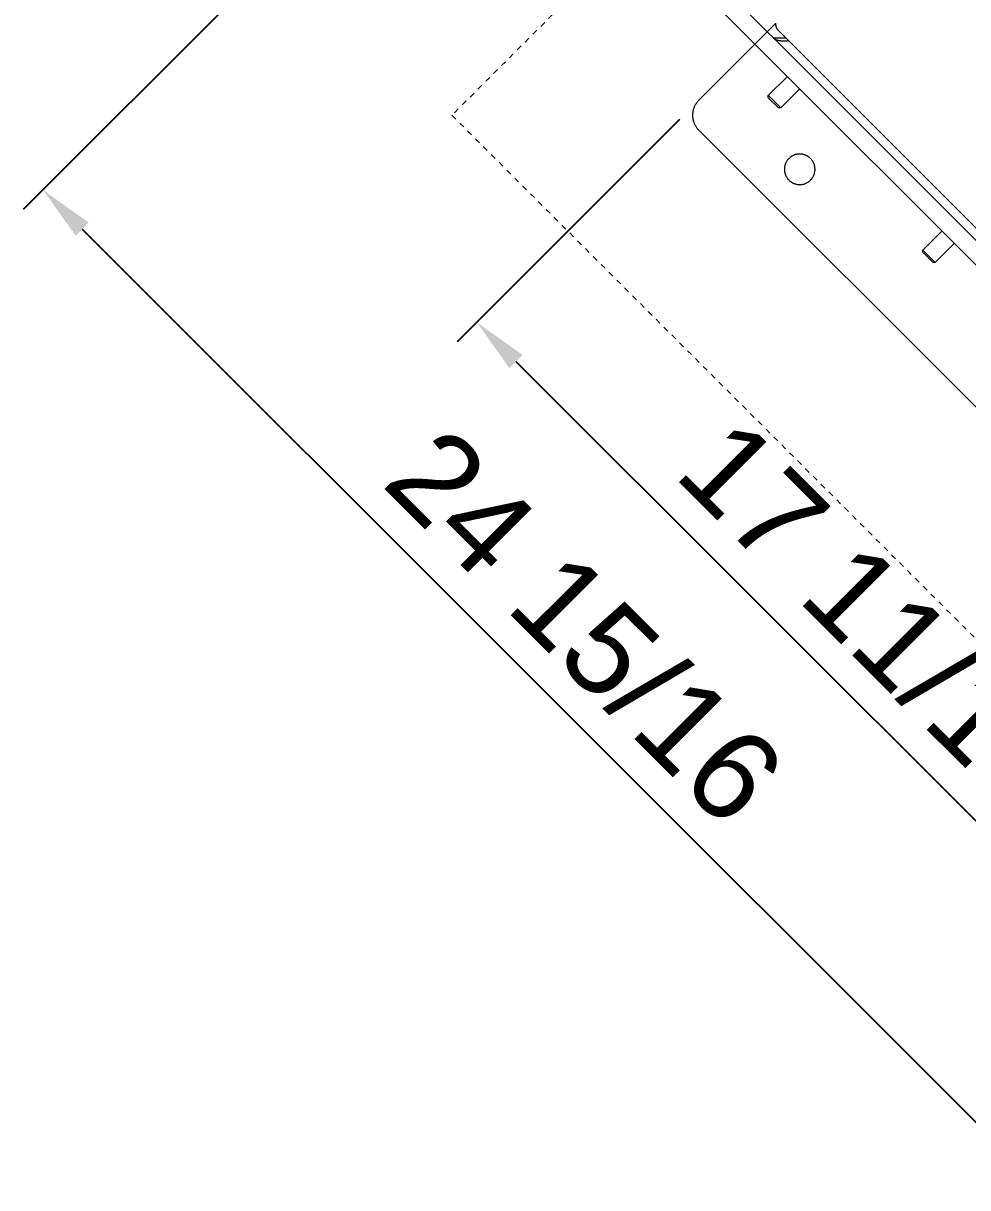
# Model space of a CAD drawing. Header units: inches. Extents: x -11 to 189, y -7 to 133.
# Drawn here: x -11.19 to 5.81, y 22.96 to 43.94 of the extents above; entities that cross this region are included whole.
import ezdxf

# ---------------------------------------------------------------- set-up
doc = ezdxf.new("R2010")
doc.units = ezdxf.units.IN
doc.linetypes.add('HIDDEN', pattern=[1.905, 1.27, -0.635])
for name, color, linetype, lineweight in [('ZANO_R', 7, 'Continuous', 0), ('ZANO_R_przerywana', 250, 'HIDDEN', 0), ('ZANO_W', 1, 'Continuous', 0)]:
    doc.layers.add(name, color=color, linetype=linetype, lineweight=lineweight)
doc.styles.get("Standard").update_dxf_attribs({"font": 'arial.ttf'})
doc.dimstyles.new('amerykanie', dxfattribs={"dimtxt": 50, "dimasz": 50, "dimexe": 0.5, "dimexo": 0.5, "dimgap": 1, "dimtad": 1, "dimdec": 0, "dimzin": 0, "dimlunit": 5, "dimtxsty": 'Standard', "dimcen": 0.09, "dimclrd": 1, "dimclre": 1, "dimclrt": 1, "dimazin": 0, "dimtfac": 1, "dimtdec": 0, "dimtmove": 0, "dimatfit": 3, "dimfxl": 1, "dimtzin": 0, "dimarcsym": 1})

# ---------------------------------------------------------------- blocks, each defined once
blk = doc.blocks.new('*D399')
at = {"layer": 'ZANO_W', "color": 1, "lineweight": -2}
for p, q in [((0.625, 42.208), (-3.384, 38.2)), ((-2.323, 37.847), (8.79, 26.733)), ((13.152, 29.681), (9.144, 25.673))]:
    blk.add_line(p, q, dxfattribs=at)
at = {"layer": 'ZANO_W', "color": 1}
for points in [[(-2.205, 37.964), (-2.441, 37.729), (-3.03, 38.554)], [(8.672, 26.615), (8.908, 26.851), (9.497, 26.026)]]:
    blk.add_solid(points, dxfattribs=at)
at = {"layer": 'ZANO_W', "color": 1, "insert": (4.181, 33.238), "char_height": 1.625, "attachment_point": 5, "rotation": 315}
blk.add_mtext('17 11/16', dxfattribs=at)
blk = doc.blocks.new('*D400')
at = {"layer": 'ZANO_W', "color": 1, "lineweight": -2}
for p, q in [((-3.471, 48.308), (-11.194, 40.585)), ((-10.134, 40.231), (6.077, 24.02)), ((14.154, 30.683), (6.431, 22.96))]:
    blk.add_line(p, q, dxfattribs=at)
at = {"layer": 'ZANO_W', "color": 1}
for points in [[(-10.016, 40.349), (-10.251, 40.113), (-10.841, 40.938)], [(5.959, 23.902), (6.195, 24.138), (6.784, 23.313)]]:
    blk.add_solid(points, dxfattribs=at)
at = {"layer": 'ZANO_W', "color": 1, "insert": (-1.081, 33.073), "char_height": 1.625, "attachment_point": 5, "rotation": 315}
blk.add_mtext('24 15/16', dxfattribs=at)

msp = doc.modelspace()

# ---------------------------------------------------------------- linework, layer by layer
at = {"layer": 'ZANO_R'}
for p, q in [((-1.78282, 47.77274), (2.20299, 43.78693)), ((-2.00553, 47.55002), (1.98028, 43.56422)), ((2.35359, 43.93753), (2.20299, 43.78693)), ((2.20299, 43.78693), (2.35353, 43.93688)), ((2.35353, 43.93688), (2.20299, 43.78693)), ((2.35322, 43.93166), (2.35308, 43.92628)), ((2.35308, 43.92628), (2.35312, 43.92091)), ((2.35312, 43.92091), (2.35334, 43.91553)), ((2.35355, 43.93703), (2.35322, 43.93166)), ((2.35334, 43.91553), (2.35375, 43.91017)), ((2.35406, 43.94238), (2.35355, 43.93703)), ((2.35375, 43.91017), (2.35434, 43.90483)), ((2.35434, 43.90483), (2.35511, 43.8995)), ((2.35511, 43.8995), (2.35607, 43.89421)), ((2.35607, 43.89421), (2.3572, 43.88896)), ((2.3572, 43.88896), (2.35851, 43.88374)), ((2.35851, 43.88374), (2.36, 43.87857)), ((2.36, 43.87857), (2.36167, 43.87346)), ((2.36167, 43.87346), (2.36351, 43.86841)), ((2.36351, 43.86841), (2.36552, 43.86342)), ((2.36552, 43.86342), (2.3677, 43.85851)), ((2.3677, 43.85851), (2.37004, 43.85367)), ((2.37004, 43.85367), (2.37255, 43.84891)), ((2.37255, 43.84891), (2.37523, 43.84424)), ((1.98028, 43.56422), (2.20299, 43.78693)), ((2.20299, 43.78693), (2.31434, 43.67557)), ((2.31434, 43.67557), (14.45208, 31.53784)), ((2.31434, 43.67557), (2.53705, 43.67557)), ((2.32215, 43.66828), (2.31817, 43.67187)), ((2.32625, 43.66483), (2.32215, 43.66828)), ((2.33046, 43.66151), (2.32625, 43.66483)), ((2.33477, 43.65834), (2.33046, 43.66151)), ((2.33919, 43.65531), (2.33477, 43.65834)), ((2.34371, 43.65242), (2.33919, 43.65531)), ((2.34832, 43.64969), (2.34371, 43.65242)), ((2.35406, 43.64659), (2.34833, 43.64972)), ((2.3599, 43.64365), (2.35406, 43.64659)), ((2.36582, 43.6409), (2.3599, 43.64365)), ((2.37183, 43.63834), (2.36582, 43.6409)), ((2.37523, 43.84424), (2.37805, 43.83967)), ((2.37805, 43.83967), (2.38104, 43.8352)), ((2.38104, 43.8352), (2.38417, 43.83083)), ((2.38417, 43.83083), (2.38745, 43.82657)), ((2.38745, 43.82657), (2.39088, 43.82242)), ((2.39088, 43.82242), (2.39444, 43.8184)), ((2.39679, 43.81589), (2.39444, 43.8184)), ((2.39919, 43.81343), (2.39679, 43.81589)), ((2.39919, 43.81343), (14.71569, 31.49694)), ((1.98028, 43.56422), (0.97808, 42.56202)), ((14.22937, 31.31513), (1.98028, 43.56422)), ((2.37792, 43.63597), (2.37183, 43.63834)), ((2.38408, 43.6338), (2.37792, 43.63597)), ((2.3903, 43.63183), (2.38408, 43.6338)), ((2.40005, 43.62909), (2.3903, 43.63183)), ((2.40988, 43.62668), (2.40005, 43.62909)), ((2.41979, 43.6246), (2.40988, 43.62668)), ((2.42976, 43.62286), (2.41979, 43.6246)), ((2.43978, 43.62145), (2.42976, 43.62286)), ((2.45379, 43.61992), (2.43978, 43.62145)), ((2.46785, 43.61881), (2.45379, 43.61992)), ((2.48193, 43.61811), (2.46785, 43.61881)), ((2.49602, 43.61784), (2.48193, 43.61811)), ((2.5167, 43.61799), (2.49602, 43.61784)), ((2.53737, 43.6187), (2.5167, 43.61799)), ((2.55801, 43.61997), (2.53737, 43.6187)), ((2.5899, 43.62273), (2.55801, 43.61997)), ((2.22221, 42.63692), (2.56489, 42.9796)), ((2.22221, 42.59847), (2.22221, 42.63683)), ((2.22225, 42.59844), (2.22221, 42.59847)), ((2.22221, 42.59847), (2.22221, 42.59847)), ((2.22221, 42.59847), (2.22221, 42.59847)), ((2.22221, 42.59847), (2.22221, 42.59847)), ((2.22221, 42.59847), (2.22222, 42.59847)), ((2.22222, 42.59847), (2.22223, 42.59845)), ((2.22223, 42.59845), (2.22244, 42.59825)), ((2.22894, 42.6302), (2.22224, 42.63689)), ((2.22244, 42.59825), (2.22348, 42.5972)), ((2.22348, 42.5972), (2.22777, 42.59291)), ((2.22777, 42.59291), (2.40644, 42.41424)), ((2.44492, 42.41421), (2.22894, 42.6302)), ((2.7876, 42.75689), (2.44492, 42.41421)), ((0.87396, 42.37685), (0.87737, 42.38985)), ((0.87737, 42.38985), (0.88121, 42.40273)), ((0.88121, 42.40273), (0.8855, 42.41547)), ((0.8855, 42.41547), (0.89022, 42.42806)), ((0.89022, 42.42806), (0.89536, 42.44048)), ((0.89536, 42.44048), (0.90093, 42.45272)), ((0.90093, 42.45272), (0.90691, 42.46476)), ((0.90691, 42.46476), (0.91329, 42.47659)), ((0.91329, 42.47659), (0.92008, 42.48819)), ((0.92008, 42.48819), (0.92726, 42.49956)), ((0.92726, 42.49956), (0.93483, 42.51067)), ((0.93483, 42.51067), (0.94277, 42.52152)), ((0.94277, 42.52152), (0.95107, 42.53209)), ((0.95107, 42.53209), (0.95973, 42.54237)), ((0.95973, 42.54237), (0.96874, 42.55235)), ((0.96874, 42.55235), (0.97808, 42.56202)), ((2.44483, 42.41421), (2.40648, 42.41421)), ((2.4449, 42.41421), (2.44488, 42.41421)), ((2.4449, 42.41424), (2.44492, 42.41421)), ((2.44492, 42.41421), (2.44492, 42.41421)), ((0.86277, 42.28363), (0.863, 42.29707)), ((0.863, 42.27019), (0.86277, 42.28363)), ((0.863, 42.29707), (0.86368, 42.3105)), ((0.86368, 42.25676), (0.863, 42.27019)), ((0.86368, 42.3105), (0.86483, 42.32389)), ((0.86483, 42.24337), (0.86368, 42.25676)), ((0.86483, 42.32389), (0.86643, 42.33724)), ((0.86643, 42.23002), (0.86483, 42.24337)), ((0.86643, 42.33724), (0.86849, 42.35052)), ((0.86849, 42.21674), (0.86643, 42.23002)), ((0.86849, 42.35052), (0.871, 42.36373)), ((0.871, 42.20353), (0.86849, 42.21674)), ((0.871, 42.36373), (0.87396, 42.37685)), ((0.87396, 42.19042), (0.871, 42.20353)), ((0.87737, 42.17741), (0.87396, 42.19042)), ((0.88121, 42.16453), (0.87737, 42.17741)), ((0.8855, 42.15179), (0.88121, 42.16453)), ((0.89022, 42.1392), (0.8855, 42.15179)), ((0.89536, 42.12678), (0.89022, 42.1392)), ((0.90093, 42.11454), (0.89536, 42.12678)), ((0.90691, 42.1025), (0.90093, 42.11454)), ((0.91329, 42.09067), (0.90691, 42.1025)), ((0.92008, 42.07907), (0.91329, 42.09067)), ((0.92726, 42.06771), (0.92008, 42.07907)), ((0.93483, 42.05659), (0.92726, 42.06771)), ((0.94277, 42.04574), (0.93483, 42.05659)), ((0.95107, 42.03517), (0.94277, 42.04574)), ((0.95973, 42.02489), (0.95107, 42.03517)), ((0.96874, 42.01491), (0.95973, 42.02489)), ((0.97808, 42.00524), (0.96874, 42.01491)), ((0.97808, 42.00524), (12.94878, 30.03454)), ((2.63925, 41.54152), (2.63128, 41.53623)), ((2.6474, 41.54653), (2.63925, 41.54152)), ((2.65572, 41.55126), (2.6474, 41.54653)), ((2.6642, 41.55569), (2.65572, 41.55126)), ((2.67282, 41.55982), (2.6642, 41.55569)), ((2.68159, 41.56365), (2.67282, 41.55982)), ((2.69048, 41.56718), (2.68159, 41.56365)), ((2.69949, 41.5704), (2.69048, 41.56718)), ((2.70861, 41.5733), (2.69949, 41.5704)), ((2.71782, 41.57588), (2.70861, 41.5733)), ((2.72711, 41.57814), (2.71782, 41.57588)), ((2.73648, 41.58008), (2.72711, 41.57814)), ((2.74591, 41.58169), (2.73648, 41.58008)), ((2.75539, 41.58297), (2.74591, 41.58169)), ((2.76491, 41.58393), (2.75539, 41.58297)), ((2.77446, 41.58455), (2.76491, 41.58393)), ((2.78402, 41.58484), (2.77446, 41.58455)), ((2.79358, 41.5848), (2.78402, 41.58484)), ((2.80314, 41.58442), (2.79358, 41.5848)), ((2.81268, 41.58372), (2.80314, 41.58442)), ((2.82219, 41.58268), (2.81268, 41.58372)), ((2.83166, 41.58132), (2.82219, 41.58268)), ((2.84108, 41.57962), (2.83166, 41.58132)), ((2.85043, 41.57761), (2.84108, 41.57962)), ((2.8597, 41.57526), (2.85043, 41.57761)), ((2.86889, 41.5726), (2.8597, 41.57526)), ((2.87798, 41.56962), (2.86889, 41.5726)), ((2.88696, 41.56633), (2.87798, 41.56962)), ((2.89582, 41.56272), (2.88696, 41.56633)), ((2.90456, 41.55882), (2.89582, 41.56272)), ((2.91315, 41.55461), (2.90456, 41.55882)), ((2.92159, 41.5501), (2.91315, 41.55461)), ((2.92986, 41.54531), (2.92159, 41.5501)), ((2.93797, 41.54023), (2.92986, 41.54531)), ((2.51339, 41.33673), (2.5126, 41.3272)), ((2.5145, 41.34623), (2.51339, 41.33673)), ((2.51595, 41.35569), (2.5145, 41.34623)), ((2.51773, 41.36509), (2.51595, 41.35569)), ((2.51983, 41.37442), (2.51773, 41.36509)), ((2.52225, 41.38367), (2.51983, 41.37442)), ((2.52499, 41.39284), (2.52225, 41.38367)), ((2.52805, 41.4019), (2.52499, 41.39284)), ((2.53142, 41.41086), (2.52805, 41.4019)), ((2.5351, 41.41969), (2.53142, 41.41086)), ((2.53908, 41.42838), (2.5351, 41.41969)), ((2.54337, 41.43694), (2.53908, 41.42838)), ((2.54795, 41.44534), (2.54337, 41.43694)), ((2.55281, 41.45357), (2.54795, 41.44534)), ((2.55796, 41.46163), (2.55281, 41.45357)), ((2.56339, 41.46951), (2.55796, 41.46163)), ((2.56909, 41.4772), (2.56339, 41.46951)), ((2.57505, 41.48468), (2.56909, 41.4772)), ((2.58126, 41.49195), (2.57505, 41.48468)), ((2.58773, 41.499), (2.58126, 41.49195)), ((2.59443, 41.50583), (2.58773, 41.499)), ((2.60137, 41.51241), (2.59443, 41.50583)), ((2.60853, 41.51875), (2.60137, 41.51241)), ((2.61591, 41.52484), (2.60853, 41.51875)), ((2.6235, 41.53067), (2.61591, 41.52484)), ((2.63128, 41.53623), (2.6235, 41.53067)), ((2.94589, 41.53487), (2.93797, 41.54023)), ((2.95363, 41.52924), (2.94589, 41.53487)), ((2.96116, 41.52335), (2.95363, 41.52924)), ((2.96849, 41.51719), (2.96116, 41.52335)), ((2.9756, 41.51079), (2.96849, 41.51719)), ((2.98248, 41.50414), (2.9756, 41.51079)), ((2.98912, 41.49726), (2.98248, 41.50414)), ((2.99553, 41.49016), (2.98912, 41.49726)), ((3.00168, 41.48283), (2.99553, 41.49016)), ((3.00757, 41.4753), (3.00168, 41.48283)), ((3.0132, 41.46756), (3.00757, 41.4753)), ((3.01856, 41.45964), (3.0132, 41.46756)), ((3.02364, 41.45153), (3.01856, 41.45964)), ((3.02843, 41.44325), (3.02364, 41.45153)), ((3.03294, 41.43481), (3.02843, 41.44325)), ((3.03715, 41.42622), (3.03294, 41.43481)), ((3.04106, 41.41749), (3.03715, 41.42622)), ((3.04466, 41.40863), (3.04106, 41.41749)), ((3.04795, 41.39965), (3.04466, 41.40863)), ((3.05093, 41.39056), (3.04795, 41.39965)), ((3.0536, 41.38137), (3.05093, 41.39056)), ((3.05594, 41.37209), (3.0536, 41.38137)), ((3.05796, 41.36274), (3.05594, 41.37209)), ((3.05965, 41.35333), (3.05796, 41.36274)), ((3.06102, 41.34386), (3.05965, 41.35333)), ((3.06205, 41.33435), (3.06102, 41.34386)), ((3.06276, 41.32481), (3.06205, 41.33435)), ((2.51214, 41.31764), (2.51202, 41.30808)), ((2.51202, 41.30808), (2.51222, 41.29851)), ((2.5126, 41.3272), (2.51214, 41.31764)), ((2.51222, 41.29851), (2.51276, 41.28896)), ((2.51276, 41.28896), (2.51363, 41.27943)), ((2.51363, 41.27943), (2.51483, 41.26994)), ((2.51483, 41.26994), (2.51636, 41.2605)), ((2.51636, 41.2605), (2.51822, 41.25112)), ((2.51822, 41.25112), (2.5204, 41.2418)), ((2.5204, 41.2418), (2.5229, 41.23257)), ((2.5229, 41.23257), (2.52572, 41.22343)), ((2.52572, 41.22343), (2.52886, 41.21439)), ((2.52886, 41.21439), (2.53231, 41.20547)), ((2.53231, 41.20547), (2.53607, 41.19667)), ((2.53607, 41.19667), (2.54013, 41.18801)), ((2.54013, 41.18801), (2.54448, 41.17949)), ((2.54448, 41.17949), (2.54914, 41.17113)), ((2.54914, 41.17113), (2.55407, 41.16294)), ((2.55407, 41.16294), (2.55929, 41.15492)), ((2.55929, 41.15492), (2.56479, 41.14709)), ((2.56479, 41.14709), (2.57055, 41.13945)), ((2.57055, 41.13945), (2.57658, 41.13202)), ((2.57658, 41.13202), (2.58285, 41.12481)), ((2.58285, 41.12481), (2.58938, 41.11781)), ((2.98416, 41.1161), (2.99075, 41.12304)), ((2.99075, 41.12304), (2.99709, 41.1302)), ((2.99709, 41.1302), (3.00318, 41.13758)), ((3.00318, 41.13758), (3.00901, 41.14516)), ((3.00901, 41.14516), (3.01457, 41.15295)), ((3.01457, 41.15295), (3.01986, 41.16092)), ((3.01986, 41.16092), (3.02487, 41.16907)), ((3.02487, 41.16907), (3.02959, 41.17739)), ((3.02959, 41.17739), (3.03402, 41.18586)), ((3.03402, 41.18586), (3.03815, 41.19449)), ((3.03815, 41.19449), (3.04199, 41.20326)), ((3.04199, 41.20326), (3.04551, 41.21215)), ((3.04551, 41.21215), (3.04873, 41.22116)), ((3.04873, 41.22116), (3.05163, 41.23027)), ((3.05163, 41.23027), (3.05421, 41.23948)), ((3.05421, 41.23948), (3.05647, 41.24878)), ((3.05647, 41.24878), (3.05841, 41.25815)), ((3.05841, 41.25815), (3.06002, 41.26758)), ((3.06002, 41.26758), (3.06131, 41.27706)), ((3.06131, 41.27706), (3.06226, 41.28658)), ((3.06226, 41.28658), (3.06288, 41.29612)), ((3.06313, 41.31525), (3.06276, 41.32481)), ((3.06288, 41.29612), (3.06317, 41.30568)), ((3.06317, 41.30568), (3.06313, 41.31525)), ((2.58938, 41.11781), (2.59614, 41.11105)), ((2.59614, 41.11105), (2.60314, 41.10452)), ((2.60314, 41.10452), (2.61036, 41.09824)), ((2.61036, 41.09824), (2.61779, 41.09222)), ((2.61779, 41.09222), (2.62542, 41.08645)), ((2.62542, 41.08645), (2.63325, 41.08096)), ((2.63325, 41.08096), (2.64127, 41.07574)), ((2.64127, 41.07574), (2.64946, 41.0708)), ((2.64946, 41.0708), (2.65782, 41.06615)), ((2.65782, 41.06615), (2.66634, 41.06179)), ((2.66634, 41.06179), (2.675, 41.05773)), ((2.675, 41.05773), (2.6838, 41.05398)), ((2.6838, 41.05398), (2.69272, 41.05053)), ((2.69272, 41.05053), (2.70176, 41.04739)), ((2.70176, 41.04739), (2.7109, 41.04457)), ((2.7109, 41.04457), (2.72013, 41.04207)), ((2.72013, 41.04207), (2.72945, 41.03989)), ((2.72945, 41.03989), (2.73883, 41.03803)), ((2.73883, 41.03803), (2.74828, 41.0365)), ((2.74828, 41.0365), (2.75777, 41.0353)), ((2.75777, 41.0353), (2.76729, 41.03443)), ((2.76729, 41.03443), (2.77684, 41.03389)), ((2.77684, 41.03389), (2.78641, 41.03368)), ((2.78641, 41.03368), (2.79597, 41.03381)), ((2.79597, 41.03381), (2.80553, 41.03426)), ((2.80553, 41.03426), (2.81506, 41.03505)), ((2.81506, 41.03505), (2.82456, 41.03617)), ((2.82456, 41.03617), (2.83402, 41.03762)), ((2.83402, 41.03762), (2.84342, 41.03939)), ((2.84342, 41.03939), (2.85275, 41.04149)), ((2.85275, 41.04149), (2.86201, 41.04391)), ((2.86201, 41.04391), (2.87117, 41.04666)), ((2.87117, 41.04666), (2.88024, 41.04972)), ((2.88024, 41.04972), (2.88919, 41.05309)), ((2.88919, 41.05309), (2.89802, 41.05677)), ((2.89802, 41.05677), (2.90672, 41.06075)), ((2.90672, 41.06075), (2.91527, 41.06503)), ((2.91527, 41.06503), (2.92367, 41.06961)), ((2.92367, 41.06961), (2.93191, 41.07448)), ((2.93191, 41.07448), (2.93997, 41.07963)), ((2.93997, 41.07963), (2.94785, 41.08506)), ((2.94785, 41.08506), (2.95553, 41.09075)), ((2.95553, 41.09075), (2.96301, 41.09671)), ((2.96301, 41.09671), (2.97029, 41.10293)), ((2.97029, 41.10293), (2.97734, 41.10939)), ((2.97734, 41.10939), (2.98416, 41.1161)), ((5.0061, 39.85304), (5.34878, 40.19572)), ((5.57149, 39.97301), (5.22881, 39.63032)), ((5.0061, 39.81459), (5.0061, 39.85303)), ((5.22874, 39.63039), (5.0061, 39.85303)), ((5.00615, 39.81454), (5.0061, 39.81459)), ((5.0061, 39.81459), (5.0061, 39.81459)), ((5.0061, 39.81459), (5.19031, 39.63038)), ((5.22874, 39.63032), (5.19036, 39.63032))]:
    msp.add_line(p, q, dxfattribs=at)
at = {"layer": 'ZANO_R_przerywana', "ltscale": 0.05}
for p, q in [((-0.10764, 45.65213), (-3.47614, 42.28363)), ((-3.47614, 42.28363), (13.22717, 25.58032))]:
    msp.add_line(p, q, dxfattribs=at)

# ---------------------------------------------------------------- dimensions: what is measured, and where the dimension line sits
at = {"layer": 'ZANO_W'}
for p1, p2, distance, picture, middle in [((-3.11715, 48.66165), (14.50776, 31.03674), -10.92269, '*D400', (-1.08053, 33.07336)), ((0.97808, 42.56202), (13.50556, 30.03454), -5.66859, '*D399', (4.1812, 33.23766))]:
    dim = msp.add_aligned_dim(p1=p1, p2=p2, distance=distance, dimstyle='amerykanie', override={"dimtxt": 1.625, "dimasz": 1, "dimgap": 0.5, "dimdec": 4, "dimaunit": 1, "dimadec": 1, "dimtdec": 4, "dimtmove": 1, "dimfrac": 2}, dxfattribs=at)
    dim.commit()
    dim.dimension.update_dxf_attribs({"geometry": picture, "text_midpoint": middle})

doc.saveas('drawing.dxf')
